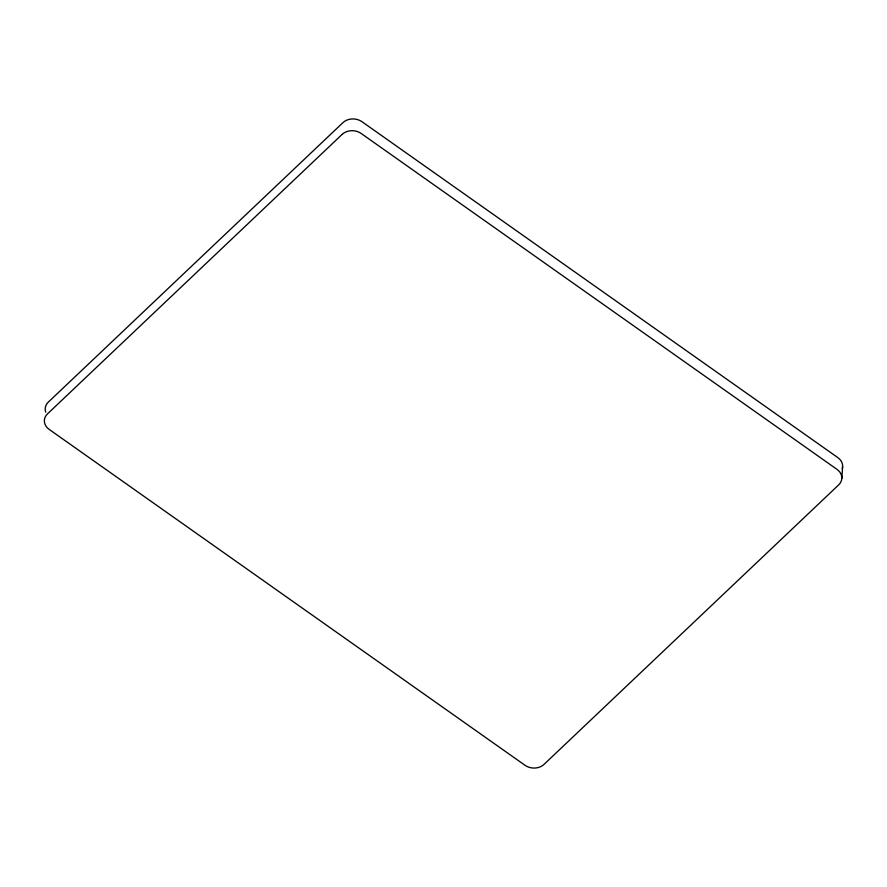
<?xml version="1.0" encoding="UTF-8"?>
<svg xmlns="http://www.w3.org/2000/svg" width="887" height="887" viewBox="0 0 887 887"><rect width="100%" height="100%" fill="white"/><g stroke="black" fill="none" stroke-linecap="round" stroke-linejoin="round"><path stroke-width="1.33" d="M841.818 478.381L842.639 466.617M842.273 468.735A13.505 10.977 4 0 0 837.827 457.603L361.974 121.696A13.505 10.977 4 0 0 342.97 122.617L48.319 402.11A13.505 10.977 4 0 0 45.714 412.189M342.138 134.38L47.499 413.874A13.505 10.977 4 0 0 49.173 429.397L525.026 765.304A13.505 10.977 4 0 0 544.03 764.383L838.681 484.89A13.505 10.977 4 0 0 837.006 469.367L361.153 133.46A13.505 10.977 4 0 0 342.138 134.38"/></g></svg>
